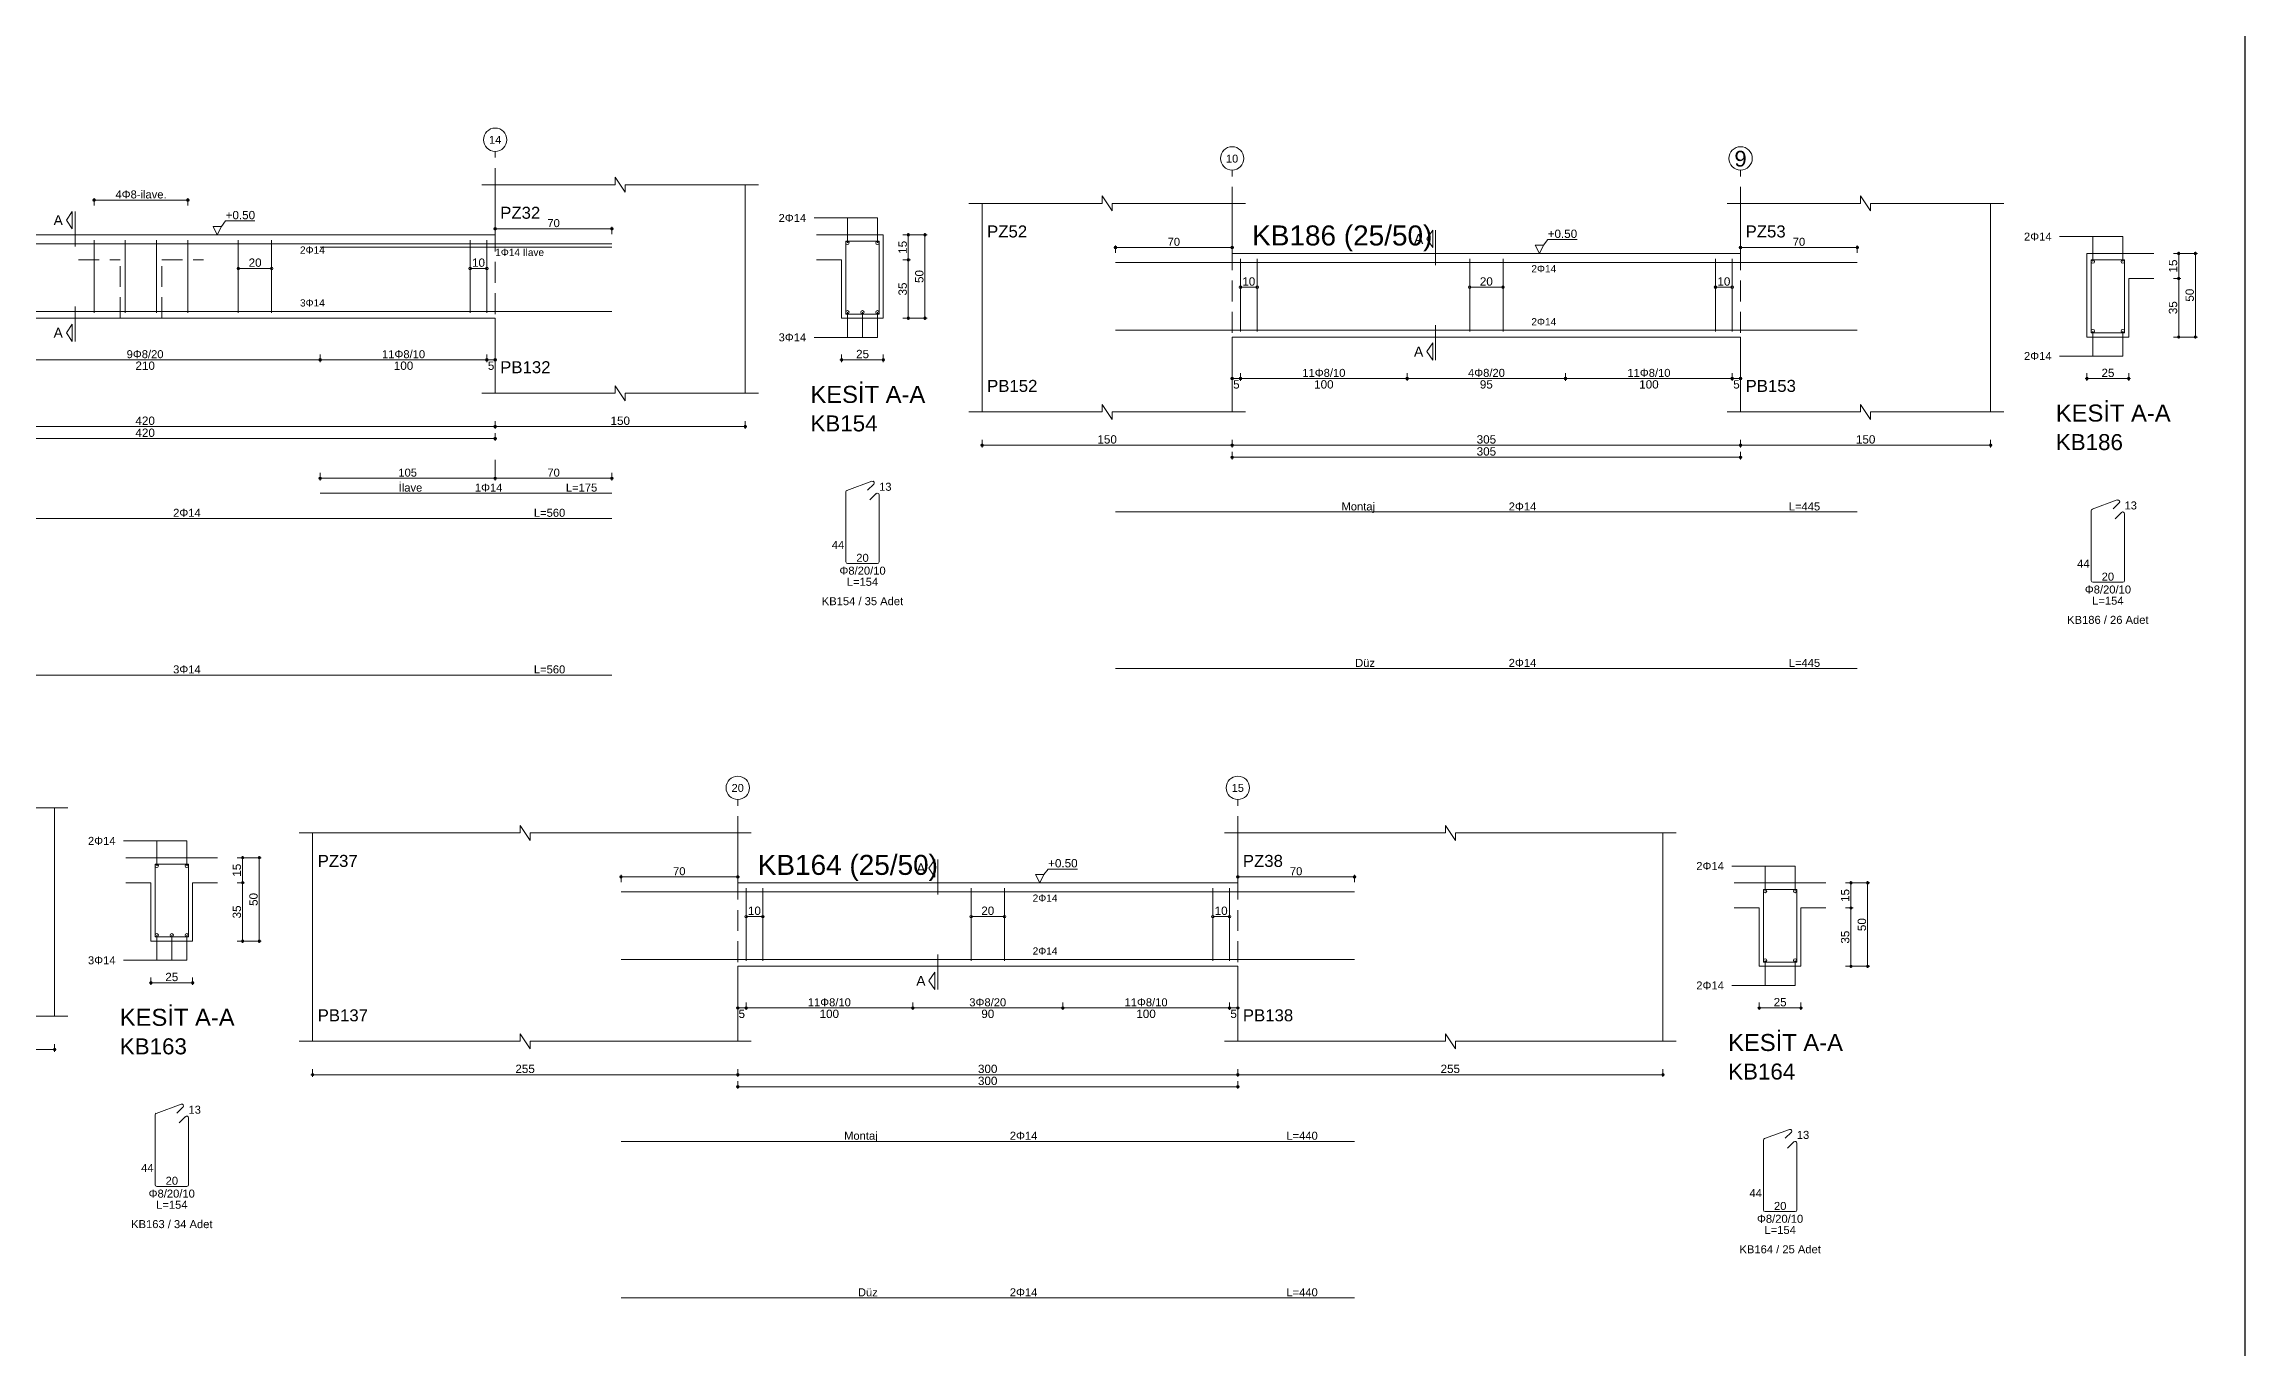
# Model space of a CAD drawing. Header units: millimetres. Extents: x 23801 to 80069, y 9628 to 14137.
# Drawn here: x 29354 to 31334, y 11733 to 12906 of the extents above; entities that cross this region are included whole.
import ezdxf

# ---------------------------------------------------------------- set-up
doc = ezdxf.new("R2010")
doc.units = ezdxf.units.MM
for name, pattern in [('DASHDOT2', [12.7, 6.35, -3.175, 0, -3.175]), ('DASHED4', [18.75, 12.5, -6.25]), ('HIDDEN2', [18.75, 12.5, -6.25])]:
    doc.linetypes.add(name, pattern=pattern)
doc.layers.add('aks', color=251, linetype='DASHDOT2', lineweight=35)
for name, color, linetype in [('Donatı Topl. Uzun. Yazısı', 7, 'Continuous'), ('Donatı Uz. Yazısı', 7, 'Continuous'), ('Donatı Yazısı', 7, 'Continuous'), ('Donatı Çizgisi', 7, 'Continuous'), ('Kiriş', 7, 'Continuous'), ('Standart', 7, 'Continuous'), ('Ölçülendirme', 7, 'Continuous')]:
    doc.layers.add(name, color=color, linetype=linetype)
doc.styles.add('arial_1_18', font='arial.ttf', dxfattribs={"height": 0.2})

# ---------------------------------------------------------------- blocks, each defined once
blk = doc.blocks.new('IDE143Entity7360')
at = {"layer": 'aks', "color": 30, "linetype": 'DASHED4', "lineweight": 5}
for points in [[(12488.3, 2016.8), (12488.3, 2151.8)], [(12908.3, 2016.8), (12908.3, 2151.8)], [(12488.3, 1955.8), (12488.3, 1966.8)], [(12908.3, 1955.8), (12908.3, 1966.8)]]:
    blk.add_lwpolyline(points, dxfattribs=at)
at = {"layer": 'aks', "color": 1, "linetype": 'Continuous', "lineweight": 5}
for centre in [(12488.3, 2158.8), (12908.3, 2158.8)]:
    blk.add_circle(centre, 7, dxfattribs=at)
at = {"layer": 'Donatı Çizgisi', "color": 5, "linetype": 'Continuous', "lineweight": 5}
for points in [[(12418.3, 2096.4), (12978.3, 2096.4)], [(12418.3, 2094.4), (12593.3, 2094.4)], [(12493.3, 2055), (12493.3, 2098.6)], [(12503.3, 2055), (12503.3, 2098.6)], [(12667.7, 2055), (12667.7, 2098.6)], [(12686.4, 2055), (12686.4, 2098.6)], [(12705.2, 2055), (12705.2, 2098.6)], [(12723.9, 2055), (12723.9, 2098.6)], [(12754.2, 2055), (12754.2, 2098.6)], [(12774.2, 2055), (12774.2, 2098.6)], [(12803.3, 2094.4), (12978.3, 2094.4)], [(12893.3, 2055), (12893.3, 2098.6)], [(12903.3, 2055), (12903.3, 2098.6)], [(13118.6, 2054.3), (13118.6, 2097.9)], [(13118.6, 2097.9), (13138.6, 2097.9)], [(13138.6, 2054.3), (13138.6, 2097.9)], [(12418.3, 2055.8), (12978.3, 2055.8)], [(13118.6, 2054.3), (13138.6, 2054.3)], [(12418.3, 1946.8), (12593.3, 1946.8)], [(12803.3, 1946.8), (12978.3, 1946.8)], [(13118.6, 1905.7), (13118.6, 1947.6)], [(13119.3, 1948.5), (13134.3, 1954)], [(13131.7, 1948.7), (13135.4, 1952.3)], [(13133.1, 1942.8), (13136.9, 1946.6)], [(13138.6, 1905.7), (13138.6, 1945.8)], [(12418.3, 1931.7), (12978.3, 1931.7)], [(13119.7, 1904.7), (13137.6, 1904.7)], [(12418.3, 1837.8), (12978.3, 1837.8)]]:
    blk.add_lwpolyline(points, dxfattribs=at)
for centre in [(13119.6, 2096.9), (13137.6, 2096.9), (13119.6, 2055.3), (13128.6, 2055.3), (13137.6, 2055.3)]:
    blk.add_circle(centre, 1, dxfattribs=at)
for centre, start, end in [((13134.7, 1953), 315, 110), ((13119.7, 1947.6), 110, 180), ((13137.6, 1945.8), 0, 135), ((13119.7, 1905.7), 180, 270), ((13137.6, 1905.7), 270, 0)]:
    blk.add_arc(centre, 1.02, start, end, dxfattribs=at)
at = {"layer": 'Kiriş', "color": 1, "linetype": 'Continuous', "lineweight": 5}
for points in [[(12330.3, 2131.8), (12410.3, 2131.8)], [(12338.3, 2006.8), (12338.3, 2131.8)], [(12410.3, 2131.8), (12410.3, 2136.3)], [(12416.3, 2127.3), (12410.3, 2136.3)], [(12416.3, 2127.3), (12416.3, 2131.8)], [(12416.3, 2131.8), (12496.3, 2131.8)], [(12488.3, 2101.8), (12488.3, 2131.8)], [(12900.3, 2131.8), (12980.3, 2131.8)], [(12908.3, 2101.8), (12908.3, 2131.8)], [(12980.3, 2131.8), (12980.3, 2136.3)], [(12986.3, 2127.3), (12980.3, 2136.3)], [(12986.3, 2131.8), (13066.3, 2131.8)], [(12986.3, 2127.3), (12986.3, 2131.8)], [(13058.3, 2006.8), (13058.3, 2131.8)], [(12488.3, 2101.8), (12908.3, 2101.8)], [(13101.1, 2101.8), (13141.1, 2101.8)], [(13141.1, 2051.8), (13141.1, 2101.8)], [(13101.1, 2086.8), (13116.1, 2086.8)], [(13116.1, 2051.8), (13116.1, 2086.8)], [(12488.3, 2051.8), (12908.3, 2051.8)], [(12488.3, 2006.8), (12488.3, 2051.8)], [(12908.3, 2006.8), (12908.3, 2051.8)], [(13116.1, 2051.8), (13141.1, 2051.8)], [(12416.3, 2002.3), (12410.3, 2011.3)], [(12410.3, 2006.8), (12410.3, 2011.3)], [(12986.3, 2002.3), (12980.3, 2011.3)], [(12980.3, 2006.8), (12980.3, 2011.3)], [(12330.3, 2006.8), (12410.3, 2006.8)], [(12416.3, 2006.8), (12496.3, 2006.8)], [(12416.3, 2002.3), (12416.3, 2006.8)], [(12900.3, 2006.8), (12980.3, 2006.8)], [(12986.3, 2006.8), (13066.3, 2006.8)], [(12986.3, 2002.3), (12986.3, 2006.8)]]:
    blk.add_lwpolyline(points, dxfattribs=at)
at = {"layer": 'Ölçülendirme', "color": 1, "linetype": 'Continuous', "lineweight": 5}
for points in [[(12651.1, 2110.5), (12654.6, 2115.8)], [(12654.6, 2105.3), (12654.6, 2115.8)], [(12656.3, 2094.8), (12656.3, 2115.8)], [(12666.7, 2122.6), (12724.9, 2122.6)], [(12667.7, 2119.3), (12667.7, 2123.8)], [(12723.9, 2119.3), (12723.9, 2123.8)], [(12417.3, 2105.4), (12489.3, 2105.4)], [(12418.3, 2102.1), (12418.3, 2106.6)], [(12488.3, 2102.1), (12488.3, 2106.6)], [(12654.6, 2105.3), (12651.1, 2110.5)], [(12741.6, 2101.8), (12739.1, 2106.8)], [(12739.1, 2106.8), (12744.1, 2106.8)], [(12744.1, 2106.8), (12741.6, 2101.8)], [(12741.6, 2101.8), (12741.6, 2101.8)], [(12744.1, 2106.8), (12746.6, 2110.1)], [(12746.6, 2110.1), (12764.2, 2110.1)], [(12907.3, 2105.4), (12979.3, 2105.4)], [(12908.3, 2102.1), (12908.3, 2106.6)], [(12978.3, 2102.1), (12978.3, 2106.6)], [(13099.6, 2111.9), (13137.6, 2111.9)], [(13119.6, 2096.9), (13119.6, 2111.9)], [(13137.6, 2096.9), (13137.6, 2111.9)], [(13152.9, 2101.8), (13167.4, 2101.8)], [(13156.1, 2050.8), (13156.1, 2102.8)], [(13166.1, 2050.8), (13166.1, 2102.8)], [(13152.9, 2086.8), (13157.4, 2086.8)], [(12493.3, 2081.6), (12503.3, 2081.6)], [(12754.2, 2081.6), (12774.2, 2081.6)], [(12893.3, 2081.6), (12903.3, 2081.6)], [(12651.1, 2043), (12654.6, 2048.3)], [(12654.6, 2037.8), (12654.6, 2048.3)], [(12656.3, 2037.8), (12656.3, 2058.8)], [(13119.6, 2040.3), (13119.6, 2055.3)], [(13128.6, 2040.3), (13128.6, 2055.3)], [(13137.6, 2040.3), (13137.6, 2055.3)], [(13152.9, 2051.8), (13167.4, 2051.8)], [(12654.6, 2037.8), (12651.1, 2043)], [(13099.6, 2040.3), (13137.6, 2040.3)], [(12487.3, 2026.8), (12909.3, 2026.8)], [(12488.3, 2025.5), (12488.3, 2030)], [(12493.3, 2025.5), (12493.3, 2030)], [(12593.3, 2025.5), (12593.3, 2030)], [(12803.3, 2025.5), (12803.3, 2030)], [(12903.3, 2025.5), (12903.3, 2030)], [(12908.3, 2025.5), (12908.3, 2030)], [(13115.1, 2026.8), (13142.1, 2026.8)], [(13116.1, 2025.5), (13116.1, 2030)], [(13141.1, 2025.5), (13141.1, 2030)], [(12337.3, 1986.8), (13059.3, 1986.8)], [(12338.3, 1985.5), (12338.3, 1990)], [(12488.3, 1985.5), (12488.3, 1990)], [(12488.3, 1978.3), (12488.3, 1982.8)], [(12908.3, 1985.5), (12908.3, 1990)], [(12908.3, 1978.3), (12908.3, 1982.8)], [(13058.3, 1985.5), (13058.3, 1990)], [(12487.3, 1979.6), (12909.3, 1979.6)], [(12417.3, 1955.8), (12489.3, 1955.8)], [(12418.3, 1954.5), (12418.3, 1959)], [(12487.3, 1955.8), (12594.3, 1955.8)], [(12488.3, 1954.5), (12488.3, 1959)], [(12488.3, 1954.5), (12488.3, 1959)], [(12593.3, 1954.5), (12593.3, 1959)], [(12802.3, 1955.8), (12909.3, 1955.8)], [(12803.3, 1954.5), (12803.3, 1959)], [(12907.3, 1955.8), (12979.3, 1955.8)], [(12908.3, 1954.5), (12908.3, 1959)], [(12908.3, 1954.5), (12908.3, 1959)], [(12978.3, 1954.5), (12978.3, 1959)]]:
    blk.add_lwpolyline(points, dxfattribs=at)
at = {"layer": 'Ölçülendirme', "color": 1, "linetype": 'HIDDEN2', "lineweight": 5}
for points in [[(12658.3, 2101.8), (12733.3, 2101.8)], [(12658.3, 2086.8), (12683.3, 2086.8)], [(12683.3, 2051.8), (12683.3, 2086.8)], [(12708.3, 2051.8), (12708.3, 2086.8)], [(12708.3, 2086.8), (12733.3, 2086.8)], [(12683.3, 2051.8), (12708.3, 2051.8)]]:
    blk.add_lwpolyline(points, dxfattribs=at)
at = {"layer": 'Ölçülendirme', "color": 1, "linetype": 'Continuous', "lineweight": 5}
for centre in [(12667.7, 2122.6), (12723.9, 2122.6), (12418.3, 2105.4), (12488.3, 2105.4), (12908.3, 2105.4), (12978.3, 2105.4), (13156.1, 2101.8), (13166.1, 2101.8), (13156.1, 2086.8), (12493.3, 2081.6), (12503.3, 2081.6), (12754.2, 2081.6), (12774.2, 2081.6), (12893.3, 2081.6), (12903.3, 2081.6), (13156.1, 2051.8), (13166.1, 2051.8), (12488.3, 2026.8), (12493.3, 2026.8), (12493.3, 2026.8), (12593.3, 2026.8), (12593.3, 2026.8), (12803.3, 2026.8), (12803.3, 2026.8), (12903.3, 2026.8), (12903.3, 2026.8), (12908.3, 2026.8), (13116.1, 2026.8), (13141.1, 2026.8), (12338.3, 1986.8), (12488.3, 1986.8), (12488.3, 1986.8), (12908.3, 1986.8), (12908.3, 1986.8), (13058.3, 1986.8), (12488.3, 1979.6), (12908.3, 1979.6), (12418.3, 1955.8), (12488.3, 1955.8), (12488.3, 1955.8), (12593.3, 1955.8), (12803.3, 1955.8), (12908.3, 1955.8), (12908.3, 1955.8), (12978.3, 1955.8)]:
    blk.add_circle(centre, 0.75, dxfattribs=at)
at = {"layer": 'aks', "color": 1, "linetype": 'Continuous', "lineweight": 5, "style": 'arial_1_18'}
for s, p in [('22', (12484.6, 2156.4)), ('14', (12904.6, 2156.4))]:
    blk.add_text(s, height=4.73, dxfattribs=at).set_placement(p)
at = {"layer": 'Donatı Topl. Uzun. Yazısı', "color": 1, "linetype": 'Continuous', "lineweight": 5, "style": 'arial_1_18'}
for s, p in [('L=175', (12565.7, 1947.8)), ('L=175', (12950.7, 1947.8)), ('L=560', (12931.5, 1932.7)), ('L=154', (13119.2, 1891.3)), ('L=560', (12931.5, 1838.8))]:
    blk.add_text(s, height=4.8, dxfattribs=at).set_placement(p)
at = {"layer": 'Donatı Uz. Yazısı', "color": 1, "linetype": 'Continuous', "lineweight": 5, "style": 'arial_1_18'}
for s, p in [('13', (13138.6, 1948.3)), ('44', (13110.2, 1913.4)), ('20', (13124.9, 1905.7))]:
    blk.add_text(s, height=4.8, dxfattribs=at).set_placement(p)
at = {"layer": 'Donatı Yazısı', "color": 5, "linetype": 'Continuous', "lineweight": 5, "style": 'arial_1_18'}
for s, height, p in [('2Φ14', 4.8, (13078.3, 2109.5)), ('1Φ14 İlave', 4.32, (12459, 2089.1)), ('1Φ14 İlave', 4.32, (12908.3, 2089.1)), ('3Φ14', 4.8, (13078.3, 2037.9)), ('1Φ14', 4.8, (12511.1, 1947.8)), ('1Φ14', 4.8, (12896.1, 1947.8)), ('2Φ14', 4.8, (12715.1, 1932.7)), ('Φ8/20/10', 4.8, (13114.8, 1898)), ('KB154 / 35 Adet', 4.8, (13104.2, 1879.7)), ('3Φ14', 4.8, (12715.1, 1838.8))]:
    blk.add_text(s, height=height, dxfattribs=at).set_placement(p)
for s, p in [('2Φ14', (12791.2, 2090.5)), ('3Φ14', (12791.2, 2058.8))]:
    blk.add_text(s, height=4.32, rotation=360, dxfattribs=at).set_placement(p)
at = {"layer": 'Donatı Yazısı', "color": 1, "linetype": 'Continuous', "lineweight": 5, "style": 'arial_1_18'}
for s, p in [('İlave', (12465.4, 1947.8)), ('İlave', (12850.4, 1947.8)), ('Montaj', (12594.2, 1932.7)), ('Düz', (12602.4, 1838.8))]:
    blk.add_text(s, height=4.8, dxfattribs=at).set_placement(p)
at = {"layer": 'Kiriş', "color": 1, "linetype": 'Continuous', "lineweight": 5, "style": 'arial_1_18'}
for s, height, p in [('PZ31', 7.2, (12341.3, 2111.4)), ('KB154 (25/50)', 12, (12500.3, 2106.6)), ('PZ32', 7.2, (12911.3, 2111.4)), ('PB131', 7.2, (12341.3, 2018.8)), ('PB132', 7.2, (12911.3, 2018.8)), ('KESİT A-A', 10.2, (13097.4, 2001)), ('KB154', 9.6, (13097.4, 1983.9))]:
    blk.add_text(s, height=height, dxfattribs=at).set_placement(p)
at = {"layer": 'Ölçülendirme', "color": 5, "linetype": 'Continuous', "lineweight": 5, "style": 'arial_1_18'}
for s, p in [('4Φ8-ilave.', (12680.5, 2123.6)), ('11Φ8/10', (12530.4, 2027.8)), ('9Φ8/20', (12687.2, 2027.8)), ('11Φ8/10', (12840.4, 2027.8)), ('70', (12449.6, 1956.8)), ('105', (12535.2, 1956.8)), ('105', (12850.2, 1956.8)), ('70', (12939.6, 1956.8))]:
    blk.add_text(s, height=4.8, dxfattribs=at).set_placement(p)
at = {"layer": 'Ölçülendirme', "color": 1, "linetype": 'Continuous', "lineweight": 5, "style": 'arial_1_18'}
for s, height, p in [('A', 5.95, (12643.4, 2107.6)), ('+0.50', 5, (12746.6, 2111.1)), ('70', 4.8, (12449.6, 2106.4)), ('70', 4.8, (12939.6, 2106.4)), ('A', 5.95, (12643.4, 2040.1)), ('5', 5, (12488.9, 2020.8)), ('100', 5, (12537.5, 2020.8)), ('210', 5, (12692.5, 2020.8)), ('100', 5, (12847.5, 2020.8)), ('5', 5, (12903.9, 2020.8)), ('25', 5, (13124.8, 2027.8)), ('150', 5, (12407.5, 1987.8)), ('420', 5, (12692.5, 1987.8)), ('420', 5, (12692.5, 1980.6)), ('150', 5, (12977.5, 1987.8))]:
    blk.add_text(s, height=height, dxfattribs=at).set_placement(p)
for s, rotation, p in [('10', 360, (12494.4, 2082.6)), ('20', 360, (12760.4, 2082.6)), ('10', 360, (12894.4, 2082.6)), ('15', 90, (13155.2, 2090.4)), ('35', 90, (13155.2, 2065.4)), ('50', 90, (13165.2, 2072.9))]:
    blk.add_text(s, height=5, rotation=rotation, dxfattribs=at).set_placement(p)
blk = doc.blocks.new('IDE143Entity7365')
at = {"layer": 'aks', "color": 30, "linetype": 'DASHED4', "lineweight": 5}
for points in [[(17398.4, 2016.8), (17398.4, 2151.8)], [(17398.4, 1955.8), (17398.4, 1966.8)]]:
    blk.add_lwpolyline(points, dxfattribs=at)
at = {"layer": 'aks', "color": 1, "linetype": 'Continuous', "lineweight": 5}
blk.add_circle((17398.4, 2158.8), 7, dxfattribs=at)
at = {"layer": 'Donatı Çizgisi', "color": 5, "linetype": 'Continuous', "lineweight": 5}
for points in [[(16852.9, 2094.4), (17042.6, 2094.4)], [(16853.4, 2096.4), (17468.4, 2096.4)], [(16928.4, 2055), (16928.4, 2098.6)], [(16938.4, 2055), (16938.4, 2098.6)], [(17150.9, 2055), (17150.9, 2098.6)], [(17170.9, 2055), (17170.9, 2098.6)], [(17279.1, 2094.4), (17468.9, 2094.4)], [(17383.4, 2055), (17383.4, 2098.6)], [(17393.4, 2055), (17393.4, 2098.6)], [(17713.7, 2054.3), (17713.7, 2097.9)], [(17713.7, 2097.9), (17733.7, 2097.9)], [(17733.7, 2054.3), (17733.7, 2097.9)], [(16853.4, 2055.8), (17468.4, 2055.8)], [(17713.7, 2054.3), (17733.7, 2054.3)], [(16852.9, 1946.8), (17042.6, 1946.8)], [(17279.1, 1946.8), (17468.9, 1946.8)], [(17713.7, 1905.7), (17713.7, 1947.6)], [(17714.4, 1948.5), (17729.4, 1954)], [(17726.8, 1948.7), (17730.4, 1952.3)], [(17728.2, 1942.8), (17732, 1946.6)], [(17733.7, 1905.7), (17733.7, 1945.8)], [(16853.4, 1931.7), (17468.4, 1931.7)], [(17714.7, 1904.7), (17732.7, 1904.7)], [(16853.4, 1837.8), (17468.4, 1837.8)]]:
    blk.add_lwpolyline(points, dxfattribs=at)
for centre in [(17714.7, 2096.9), (17732.7, 2096.9), (17714.7, 2055.3), (17723.7, 2055.3), (17732.7, 2055.3)]:
    blk.add_circle(centre, 1, dxfattribs=at)
for centre, start, end in [((17729.7, 1953), 315, 110), ((17714.7, 1947.6), 110, 180), ((17732.7, 1945.8), 0, 135), ((17714.7, 1905.7), 180, 270), ((17732.7, 1905.7), 270, 0)]:
    blk.add_arc(centre, 1.02, start, end, dxfattribs=at)
at = {"layer": 'Kiriş', "color": 1, "linetype": 'Continuous', "lineweight": 5}
for points in [[(16760.4, 2131.8), (16842.9, 2131.8)], [(16768.4, 2006.8), (16768.4, 2131.8)], [(16842.9, 2131.8), (16842.9, 2136.3)], [(16848.9, 2127.3), (16842.9, 2136.3)], [(16848.9, 2127.3), (16848.9, 2131.8)], [(16848.9, 2131.8), (16931.4, 2131.8)], [(16923.4, 2101.8), (16923.4, 2131.8)], [(17390.4, 2131.8), (17522.9, 2131.8)], [(17398.4, 2101.8), (17398.4, 2131.8)], [(17522.9, 2131.8), (17522.9, 2136.3)], [(17528.9, 2127.3), (17522.9, 2136.3)], [(17528.9, 2131.8), (17661.4, 2131.8)], [(17528.9, 2127.3), (17528.9, 2131.8)], [(17653.4, 2006.8), (17653.4, 2131.8)], [(16923.4, 2101.8), (17398.4, 2101.8)], [(17696.2, 2101.8), (17751.2, 2101.8)], [(17696.2, 2086.8), (17711.2, 2086.8)], [(17711.2, 2051.8), (17711.2, 2086.8)], [(17736.2, 2086.8), (17751.2, 2086.8)], [(17736.2, 2051.8), (17736.2, 2086.8)], [(16923.4, 2051.8), (17398.4, 2051.8)], [(16923.4, 2006.8), (16923.4, 2051.8)], [(17398.4, 2006.8), (17398.4, 2051.8)], [(17711.2, 2051.8), (17736.2, 2051.8)], [(16848.9, 2002.3), (16842.9, 2011.3)], [(16842.9, 2006.8), (16842.9, 2011.3)], [(17528.9, 2002.3), (17522.9, 2011.3)], [(17522.9, 2006.8), (17522.9, 2011.3)], [(16760.4, 2006.8), (16842.9, 2006.8)], [(16848.9, 2006.8), (16931.4, 2006.8)], [(16848.9, 2002.3), (16848.9, 2006.8)], [(17390.4, 2006.8), (17522.9, 2006.8)], [(17528.9, 2006.8), (17661.4, 2006.8)], [(17528.9, 2002.3), (17528.9, 2006.8)]]:
    blk.add_lwpolyline(points, dxfattribs=at)
at = {"layer": 'Ölçülendirme', "color": 1, "linetype": 'Continuous', "lineweight": 5}
for points in [[(17108.1, 2110.5), (17111.6, 2115.8)], [(17111.6, 2105.3), (17111.6, 2115.8)], [(17113.4, 2094.8), (17113.4, 2115.8)], [(16852.4, 2105.4), (16924.4, 2105.4)], [(16853.4, 2102.1), (16853.4, 2106.6)], [(16923.4, 2102.1), (16923.4, 2106.6)], [(17111.6, 2105.3), (17108.1, 2110.5)], [(17209.6, 2101.8), (17207.1, 2106.8)], [(17207.1, 2106.8), (17212.1, 2106.8)], [(17212.1, 2106.8), (17209.6, 2101.8)], [(17209.6, 2101.8), (17209.6, 2101.8)], [(17212.1, 2106.8), (17214.6, 2110.1)], [(17214.6, 2110.1), (17232.3, 2110.1)], [(17397.4, 2105.4), (17469.4, 2105.4)], [(17398.4, 2102.1), (17398.4, 2106.6)], [(17468.4, 2102.1), (17468.4, 2106.6)], [(17694.7, 2111.9), (17732.7, 2111.9)], [(17714.7, 2096.9), (17714.7, 2111.9)], [(17732.7, 2096.9), (17732.7, 2111.9)], [(17762.9, 2101.8), (17777.4, 2101.8)], [(17766.2, 2050.8), (17766.2, 2102.8)], [(17776.2, 2050.8), (17776.2, 2102.8)], [(17762.9, 2086.8), (17767.4, 2086.8)], [(16928.4, 2081.6), (16938.4, 2081.6)], [(17150.9, 2081.6), (17170.9, 2081.6)], [(17383.4, 2081.6), (17393.4, 2081.6)], [(17108.1, 2043), (17111.6, 2048.3)], [(17111.6, 2037.8), (17111.6, 2048.3)], [(17113.4, 2037.8), (17113.4, 2058.8)], [(17714.7, 2040.3), (17714.7, 2055.3)], [(17723.7, 2040.3), (17723.7, 2055.3)], [(17732.7, 2040.3), (17732.7, 2055.3)], [(17762.9, 2051.8), (17777.4, 2051.8)], [(17111.6, 2037.8), (17108.1, 2043)], [(17694.7, 2040.3), (17732.7, 2040.3)], [(16922.4, 2026.8), (17399.4, 2026.8)], [(16923.4, 2025.5), (16923.4, 2030)], [(16928.4, 2025.5), (16928.4, 2030)], [(17028.4, 2025.5), (17028.4, 2030)], [(17293.4, 2025.5), (17293.4, 2030)], [(17393.4, 2025.5), (17393.4, 2030)], [(17398.4, 2025.5), (17398.4, 2030)], [(17710.2, 2026.8), (17737.2, 2026.8)], [(17711.2, 2025.5), (17711.2, 2030)], [(17736.2, 2025.5), (17736.2, 2030)], [(16767.4, 1986.8), (17654.4, 1986.8)], [(16768.4, 1985.5), (16768.4, 1990)], [(16923.4, 1985.5), (16923.4, 1990)], [(16923.4, 1978.3), (16923.4, 1982.8)], [(17398.4, 1985.5), (17398.4, 1990)], [(17398.4, 1978.3), (17398.4, 1982.8)], [(17653.4, 1985.5), (17653.4, 1990)], [(16922.4, 1979.6), (17399.4, 1979.6)], [(16851.9, 1955.8), (16924.4, 1955.8)], [(16852.9, 1954.5), (16852.9, 1959)], [(16922.4, 1955.8), (17043.6, 1955.8)], [(16923.4, 1954.5), (16923.4, 1959)], [(16923.4, 1954.5), (16923.4, 1959)], [(17042.6, 1954.5), (17042.6, 1959)], [(17278.1, 1955.8), (17399.4, 1955.8)], [(17279.1, 1954.5), (17279.1, 1959)], [(17397.4, 1955.8), (17469.9, 1955.8)], [(17398.4, 1954.5), (17398.4, 1959)], [(17398.4, 1954.5), (17398.4, 1959)], [(17468.9, 1954.5), (17468.9, 1959)]]:
    blk.add_lwpolyline(points, dxfattribs=at)
for centre in [(16853.4, 2105.4), (16923.4, 2105.4), (17398.4, 2105.4), (17468.4, 2105.4), (17766.2, 2101.8), (17776.2, 2101.8), (17766.2, 2086.8), (16928.4, 2081.6), (16938.4, 2081.6), (17150.9, 2081.6), (17170.9, 2081.6), (17383.4, 2081.6), (17393.4, 2081.6), (17766.2, 2051.8), (17776.2, 2051.8), (16923.4, 2026.8), (16928.4, 2026.8), (16928.4, 2026.8), (17028.4, 2026.8), (17028.4, 2026.8), (17293.4, 2026.8), (17293.4, 2026.8), (17393.4, 2026.8), (17393.4, 2026.8), (17398.4, 2026.8), (17711.2, 2026.8), (17736.2, 2026.8), (16768.4, 1986.8), (16923.4, 1986.8), (16923.4, 1986.8), (17398.4, 1986.8), (17398.4, 1986.8), (17653.4, 1986.8), (16923.4, 1979.6), (17398.4, 1979.6), (16852.9, 1955.8), (16923.4, 1955.8), (16923.4, 1955.8), (17042.6, 1955.8), (17279.1, 1955.8), (17398.4, 1955.8), (17398.4, 1955.8), (17468.9, 1955.8)]:
    blk.add_circle(centre, 0.75, dxfattribs=at)
at = {"layer": 'aks', "color": 1, "linetype": 'Continuous', "lineweight": 5, "style": 'arial_1_18'}
blk.add_text('25', height=4.73, dxfattribs=at).set_placement((17394.7, 2156.4))
at = {"layer": 'Donatı Topl. Uzun. Yazısı', "color": 1, "linetype": 'Continuous', "lineweight": 5, "style": 'arial_1_18'}
for s, p in [('L=190', (17014.3, 1947.8)), ('L=190', (17440.5, 1947.8)), ('L=615', (17418.8, 1932.7)), ('L=154', (17714.3, 1891.3)), ('L=615', (17418.8, 1838.8))]:
    blk.add_text(s, height=4.8, dxfattribs=at).set_placement(p)
at = {"layer": 'Donatı Uz. Yazısı', "color": 1, "linetype": 'Continuous', "lineweight": 5, "style": 'arial_1_18'}
for s, p in [('13', (17733.7, 1948.3)), ('44', (17705.3, 1913.4)), ('20', (17720, 1905.7))]:
    blk.add_text(s, height=4.8, dxfattribs=at).set_placement(p)
at = {"layer": 'Donatı Yazısı', "color": 5, "linetype": 'Continuous', "lineweight": 5, "style": 'arial_1_18'}
for s, height, p in [('2Φ14', 4.8, (17673.4, 2109.5)), ('3Φ14 İlave', 4.32, (16894.1, 2089.1)), ('2Φ14 İlave', 4.32, (17398.4, 2089.1)), ('3Φ14', 4.8, (17673.4, 2037.9)), ('3Φ14', 4.8, (16953.4, 1947.8)), ('2Φ14', 4.8, (17379.7, 1947.8)), ('2Φ14', 4.8, (17179.3, 1932.7)), ('Φ8/20/10', 4.8, (17709.8, 1898)), ('KB163 / 34 Adet', 4.8, (17699.3, 1879.7)), ('3Φ14', 4.8, (17179.3, 1838.8))]:
    blk.add_text(s, height=height, dxfattribs=at).set_placement(p)
for s, p in [('2Φ14', (17187.8, 2090.5)), ('3Φ14', (17187.8, 2058.8))]:
    blk.add_text(s, height=4.32, rotation=360, dxfattribs=at).set_placement(p)
at = {"layer": 'Donatı Yazısı', "color": 1, "linetype": 'Continuous', "lineweight": 5, "style": 'arial_1_18'}
for s, p in [('İlave', (16905.1, 1947.8)), ('İlave', (17331.4, 1947.8)), ('Montaj', (17048.5, 1932.7)), ('Düz', (17056.7, 1838.8))]:
    blk.add_text(s, height=4.8, dxfattribs=at).set_placement(p)
at = {"layer": 'Kiriş', "color": 1, "linetype": 'Continuous', "lineweight": 5, "style": 'arial_1_18'}
for s, height, p in [('PZ36', 7.2, (16771.4, 2111.4)), ('KB163 (25/50)', 12, (16935.4, 2106.6)), ('PZ37', 7.2, (17401.4, 2111.4)), ('PB136', 7.2, (16771.4, 2018.8)), ('PB137', 7.2, (17401.4, 2018.8)), ('KESİT A-A', 10.2, (17692.5, 2001)), ('KB163', 9.6, (17692.5, 1983.9))]:
    blk.add_text(s, height=height, dxfattribs=at).set_placement(p)
at = {"layer": 'Ölçülendirme', "color": 1, "linetype": 'Continuous', "lineweight": 5, "style": 'arial_1_18'}
for s, height, p in [('A', 5.95, (17100.5, 2107.6)), ('+0.50', 5, (17214.6, 2111.1)), ('70', 4.8, (16884.6, 2106.4)), ('70', 4.8, (17429.6, 2106.4)), ('A', 5.95, (17100.5, 2040.1)), ('5', 5, (16923.9, 2020.8)), ('100', 5, (16972.5, 2020.8)), ('265', 5, (17155, 2020.8)), ('100', 5, (17337.5, 2020.8)), ('5', 5, (17393.9, 2020.8)), ('25', 5, (17719.8, 2027.8)), ('155', 5, (16840, 1987.8)), ('475', 5, (17155, 1987.8)), ('475', 5, (17155, 1980.6)), ('255', 5, (17520, 1987.8))]:
    blk.add_text(s, height=height, dxfattribs=at).set_placement(p)
for s, rotation, p in [('10', 360, (16929.5, 2082.6)), ('20', 360, (17157, 2082.6)), ('10', 360, (17384.5, 2082.6)), ('15', 90, (17765.2, 2090.4)), ('35', 90, (17765.2, 2065.4)), ('50', 90, (17775.2, 2072.9))]:
    blk.add_text(s, height=5, rotation=rotation, dxfattribs=at).set_placement(p)
at = {"layer": 'Ölçülendirme', "color": 5, "linetype": 'Continuous', "lineweight": 5, "style": 'arial_1_18'}
for s, p in [('11Φ8/10', (16965.4, 2027.8)), ('12Φ8/20', (17147.9, 2027.8)), ('11Φ8/10', (17330.4, 2027.8)), ('70', (16884.4, 1956.8)), ('119', (16977.4, 1956.8)), ('119', (17333.1, 1956.8)), ('70', (17429.9, 1956.8))]:
    blk.add_text(s, height=4.8, dxfattribs=at).set_placement(p)
blk = doc.blocks.new('IDE143Entity7366')
at = {"layer": 'aks', "color": 30, "linetype": 'DASHED4', "lineweight": 5}
for points in [[(18063.2, 2001.7), (18063.2, 2136.7)], [(18363.2, 2001.7), (18363.2, 2136.7)]]:
    blk.add_lwpolyline(points, dxfattribs=at)
at = {"layer": 'aks', "color": 1, "linetype": 'Continuous', "lineweight": 5}
for centre in [(18063.2, 2143.7), (18363.2, 2143.7)]:
    blk.add_circle(centre, 7, dxfattribs=at)
at = {"layer": 'Donatı Çizgisi', "color": 5, "linetype": 'Continuous', "lineweight": 5}
for points in [[(17993.2, 2081.3), (18433.2, 2081.3)], [(18068.2, 2039.9), (18068.2, 2083.5)], [(18078.2, 2039.9), (18078.2, 2083.5)], [(18203.2, 2039.9), (18203.2, 2083.5)], [(18223.2, 2039.9), (18223.2, 2083.5)], [(18348.2, 2039.9), (18348.2, 2083.5)], [(18358.2, 2039.9), (18358.2, 2083.5)], [(18678.5, 2039.2), (18678.5, 2082.8)], [(18678.5, 2082.8), (18698.5, 2082.8)], [(18698.5, 2039.2), (18698.5, 2082.8)], [(17993.2, 2040.7), (18433.2, 2040.7)], [(18678.5, 2039.2), (18698.5, 2039.2)], [(17993.2, 1931.7), (18433.2, 1931.7)], [(18678.5, 1890.6), (18678.5, 1932.5)], [(18679.2, 1933.4), (18694.2, 1938.9)], [(18691.6, 1933.6), (18695.3, 1937.2)], [(18693, 1927.7), (18696.8, 1931.5)], [(18698.5, 1890.6), (18698.5, 1930.7)], [(18679.5, 1889.6), (18697.5, 1889.6)], [(17993.2, 1837.9), (18433.2, 1837.9)]]:
    blk.add_lwpolyline(points, dxfattribs=at)
for centre in [(18679.5, 2081.8), (18697.5, 2081.8), (18679.5, 2040.2), (18697.5, 2040.2)]:
    blk.add_circle(centre, 1, dxfattribs=at)
for centre, start, end in [((18679.5, 1932.5), 110, 180), ((18694.5, 1937.9), 315, 110), ((18697.5, 1930.7), 0, 135), ((18679.5, 1890.6), 180, 270), ((18697.5, 1890.6), 270, 0)]:
    blk.add_arc(centre, 1.02, start, end, dxfattribs=at)
at = {"layer": 'Kiriş', "color": 1, "linetype": 'Continuous', "lineweight": 5}
for points in [[(17800.2, 2116.7), (17932.7, 2116.7)], [(17808.2, 1991.7), (17808.2, 2116.7)], [(17932.7, 2116.7), (17932.7, 2121.2)], [(17938.7, 2112.2), (17932.7, 2121.2)], [(17938.7, 2112.2), (17938.7, 2116.7)], [(17938.7, 2116.7), (18071.2, 2116.7)], [(18063.2, 2086.7), (18063.2, 2116.7)], [(18355.2, 2116.7), (18487.7, 2116.7)], [(18363.2, 2086.7), (18363.2, 2116.7)], [(18487.7, 2116.7), (18487.7, 2121.2)], [(18493.7, 2112.2), (18487.7, 2121.2)], [(18493.7, 2116.7), (18626.2, 2116.7)], [(18493.7, 2112.2), (18493.7, 2116.7)], [(18618.2, 1991.7), (18618.2, 2116.7)], [(18063.2, 2086.7), (18363.2, 2086.7)], [(18661, 2086.7), (18716, 2086.7)], [(18661, 2071.7), (18676, 2071.7)], [(18676, 2036.7), (18676, 2071.7)], [(18701, 2071.7), (18716, 2071.7)], [(18701, 2036.7), (18701, 2071.7)], [(18063.2, 2036.7), (18363.2, 2036.7)], [(18063.2, 1991.7), (18063.2, 2036.7)], [(18363.2, 1991.7), (18363.2, 2036.7)], [(18676, 2036.7), (18701, 2036.7)], [(17938.7, 1987.2), (17932.7, 1996.2)], [(17932.7, 1991.7), (17932.7, 1996.2)], [(18493.7, 1987.2), (18487.7, 1996.2)], [(18487.7, 1991.7), (18487.7, 1996.2)], [(17800.2, 1991.7), (17932.7, 1991.7)], [(17938.7, 1991.7), (18071.2, 1991.7)], [(17938.7, 1987.2), (17938.7, 1991.7)], [(18355.2, 1991.7), (18487.7, 1991.7)], [(18493.7, 1991.7), (18626.2, 1991.7)], [(18493.7, 1987.2), (18493.7, 1991.7)]]:
    blk.add_lwpolyline(points, dxfattribs=at)
at = {"layer": 'Ölçülendirme', "color": 1, "linetype": 'Continuous', "lineweight": 5}
for points in [[(18177.9, 2095.5), (18181.4, 2100.7)], [(18181.4, 2090.2), (18181.4, 2100.7)], [(18183.2, 2079.7), (18183.2, 2100.7)], [(17992.2, 2090.3), (18064.2, 2090.3)], [(17993.2, 2087.1), (17993.2, 2091.6)], [(18063.2, 2087.1), (18063.2, 2091.6)], [(18181.4, 2090.2), (18177.9, 2095.5)], [(18244.4, 2086.7), (18241.9, 2091.7)], [(18241.9, 2091.7), (18246.9, 2091.7)], [(18246.9, 2091.7), (18244.4, 2086.7)], [(18244.4, 2086.7), (18244.4, 2086.7)], [(18246.9, 2091.7), (18249.4, 2095)], [(18249.4, 2095), (18267.1, 2095)], [(18362.2, 2090.3), (18434.2, 2090.3)], [(18363.2, 2087.1), (18363.2, 2091.6)], [(18433.2, 2087.1), (18433.2, 2091.6)], [(18659.5, 2096.8), (18697.5, 2096.8)], [(18679.5, 2081.8), (18679.5, 2096.8)], [(18697.5, 2081.8), (18697.5, 2096.8)], [(18727.8, 2086.7), (18742.3, 2086.7)], [(18731, 2035.7), (18731, 2087.7)], [(18741, 2035.7), (18741, 2087.7)], [(18068.2, 2066.5), (18078.2, 2066.5)], [(18203.2, 2066.5), (18223.2, 2066.5)], [(18348.2, 2066.5), (18358.2, 2066.5)], [(18727.8, 2071.7), (18732.3, 2071.7)], [(18183.2, 2022.7), (18183.2, 2043.7)], [(18679.5, 2025.2), (18679.5, 2040.2)], [(18697.5, 2025.2), (18697.5, 2040.2)], [(18727.8, 2036.7), (18742.3, 2036.7)], [(18177.9, 2028), (18181.4, 2033.2)], [(18181.4, 2022.7), (18177.9, 2028)], [(18181.4, 2022.7), (18181.4, 2033.2)], [(18659.5, 2025.2), (18697.5, 2025.2)], [(18062.2, 2011.7), (18364.2, 2011.7)], [(18063.2, 2010.5), (18063.2, 2015)], [(18068.2, 2010.5), (18068.2, 2015)], [(18168.2, 2010.5), (18168.2, 2015)], [(18258.2, 2010.5), (18258.2, 2015)], [(18358.2, 2010.5), (18358.2, 2015)], [(18363.2, 2010.5), (18363.2, 2015)], [(18675, 2011.7), (18702, 2011.7)], [(18676, 2010.5), (18676, 2015)], [(18701, 2010.5), (18701, 2015)], [(17807.2, 1971.7), (18619.2, 1971.7)], [(17808.2, 1970.5), (17808.2, 1975)], [(18063.2, 1970.5), (18063.2, 1975)], [(18063.2, 1963.3), (18063.2, 1967.8)], [(18363.2, 1970.5), (18363.2, 1975)], [(18363.2, 1963.3), (18363.2, 1967.8)], [(18618.2, 1970.5), (18618.2, 1975)], [(18062.2, 1964.5), (18364.2, 1964.5)]]:
    blk.add_lwpolyline(points, dxfattribs=at)
for centre in [(17993.2, 2090.3), (18063.2, 2090.3), (18363.2, 2090.3), (18433.2, 2090.3), (18731, 2086.7), (18741, 2086.7), (18068.2, 2066.5), (18078.2, 2066.5), (18203.2, 2066.5), (18223.2, 2066.5), (18348.2, 2066.5), (18358.2, 2066.5), (18731, 2071.7), (18731, 2036.7), (18741, 2036.7), (18063.2, 2011.7), (18068.2, 2011.7), (18068.2, 2011.7), (18168.2, 2011.7), (18168.2, 2011.7), (18258.2, 2011.7), (18258.2, 2011.7), (18358.2, 2011.7), (18358.2, 2011.7), (18363.2, 2011.7), (18676, 2011.7), (18701, 2011.7), (17808.2, 1971.7), (18063.2, 1971.7), (18063.2, 1971.7), (18363.2, 1971.7), (18363.2, 1971.7), (18618.2, 1971.7), (18063.2, 1964.5), (18363.2, 1964.5)]:
    blk.add_circle(centre, 0.75, dxfattribs=at)
at = {"layer": 'aks', "color": 1, "linetype": 'Continuous', "lineweight": 5, "style": 'arial_1_18'}
for s, p in [('20', (18059.5, 2141.3)), ('15', (18359.5, 2141.3))]:
    blk.add_text(s, height=4.73, dxfattribs=at).set_placement(p)
at = {"layer": 'Donatı Topl. Uzun. Yazısı', "color": 1, "linetype": 'Continuous', "lineweight": 5, "style": 'arial_1_18'}
for s, p in [('L=440', (18392.3, 1932.7)), ('L=154', (18679.1, 1876.2)), ('L=440', (18392.3, 1838.8))]:
    blk.add_text(s, height=4.8, dxfattribs=at).set_placement(p)
at = {"layer": 'Donatı Uz. Yazısı', "color": 1, "linetype": 'Continuous', "lineweight": 5, "style": 'arial_1_18'}
for s, p in [('13', (18698.5, 1933.2)), ('44', (18670.1, 1898.3)), ('20', (18684.8, 1890.6))]:
    blk.add_text(s, height=4.8, dxfattribs=at).set_placement(p)
at = {"layer": 'Donatı Yazısı', "color": 5, "linetype": 'Continuous', "lineweight": 5, "style": 'arial_1_18'}
for s, p in [('2Φ14', (18638.2, 2094.4)), ('2Φ14', (18638.2, 2022.8)), ('2Φ14', (18226.4, 1932.7)), ('Φ8/20/10', (18674.6, 1882.9)), ('KB164 / 25 Adet', (18664.1, 1864.6)), ('2Φ14', (18226.4, 1838.8))]:
    blk.add_text(s, height=4.8, dxfattribs=at).set_placement(p)
for p in [(18240.1, 2075.4), (18240.1, 2043.7)]:
    blk.add_text('2Φ14', height=4.32, rotation=360, dxfattribs=at).set_placement(p)
at = {"layer": 'Donatı Yazısı', "color": 1, "linetype": 'Continuous', "lineweight": 5, "style": 'arial_1_18'}
for s, p in [('Montaj', (18127, 1932.7)), ('Düz', (18135.3, 1838.8))]:
    blk.add_text(s, height=4.8, dxfattribs=at).set_placement(p)
at = {"layer": 'Kiriş', "color": 1, "linetype": 'Continuous', "lineweight": 5, "style": 'arial_1_18'}
for s, height, p in [('PZ37', 7.2, (17811.2, 2096.3)), ('KB164 (25/50)', 12, (18075.2, 2091.5)), ('PZ38', 7.2, (18366.2, 2096.3)), ('PB137', 7.2, (17811.2, 2003.7)), ('PB138', 7.2, (18366.2, 2003.7)), ('KESİT A-A', 10.2, (18657.3, 1985.9)), ('KB164', 9.6, (18657.3, 1968.8))]:
    blk.add_text(s, height=height, dxfattribs=at).set_placement(p)
at = {"layer": 'Ölçülendirme', "color": 1, "linetype": 'Continuous', "lineweight": 5, "style": 'arial_1_18'}
for s, height, p in [('+0.50', 5, (18249.4, 2096)), ('70', 4.8, (18024.4, 2091.3)), ('A', 5.95, (18170.3, 2092.5)), ('70', 4.8, (18394.4, 2091.3)), ('A', 5.95, (18170.3, 2025)), ('5', 5, (18063.7, 2005.7)), ('100', 5, (18112.3, 2005.7)), ('90', 5, (18209.3, 2005.7)), ('100', 5, (18302.3, 2005.7)), ('5', 5, (18358.7, 2005.7)), ('25', 5, (18684.6, 2012.7)), ('255', 5, (17929.8, 1972.7)), ('300', 5, (18207.3, 1972.7)), ('300', 5, (18207.3, 1965.5)), ('255', 5, (18484.8, 1972.7))]:
    blk.add_text(s, height=height, dxfattribs=at).set_placement(p)
for s, rotation, p in [('15', 90, (18730, 2075.3)), ('10', 360, (18069.3, 2067.5)), ('20', 360, (18209.3, 2067.5)), ('10', 360, (18349.3, 2067.5)), ('50', 90, (18740, 2057.8)), ('35', 90, (18730, 2050.3))]:
    blk.add_text(s, height=5, rotation=rotation, dxfattribs=at).set_placement(p)
at = {"layer": 'Ölçülendirme', "color": 5, "linetype": 'Continuous', "lineweight": 5, "style": 'arial_1_18'}
for s, p in [('11Φ8/10', (18105.2, 2012.7)), ('3Φ8/20', (18202.1, 2012.7)), ('11Φ8/10', (18295.2, 2012.7))]:
    blk.add_text(s, height=4.8, dxfattribs=at).set_placement(p)
blk = doc.blocks.new('IDE143Entity7377')
at = {"layer": 'aks', "color": 30, "linetype": 'DASHED4', "lineweight": 5}
for points in [[(27426.9, 1663.8), (27426.9, 1798.8)], [(27731.9, 1663.8), (27731.9, 1798.8)]]:
    blk.add_lwpolyline(points, dxfattribs=at)
at = {"layer": 'aks', "color": 1, "linetype": 'Continuous', "lineweight": 5}
for centre in [(27426.9, 1805.8), (27731.9, 1805.8)]:
    blk.add_circle(centre, 7, dxfattribs=at)
at = {"layer": 'Donatı Çizgisi', "color": 5, "linetype": 'Continuous', "lineweight": 5}
for points in [[(27356.9, 1743.4), (27801.9, 1743.4)], [(27431.9, 1702), (27431.9, 1745.6)], [(27441.9, 1702), (27441.9, 1745.6)], [(27569.4, 1702), (27569.4, 1745.6)], [(27589.4, 1702), (27589.4, 1745.6)], [(27716.9, 1702), (27716.9, 1745.6)], [(27726.9, 1702), (27726.9, 1745.6)], [(27942.2, 1701.3), (27942.2, 1744.9)], [(27942.2, 1744.9), (27962.2, 1744.9)], [(27962.2, 1701.3), (27962.2, 1744.9)], [(27356.9, 1702.8), (27801.9, 1702.8)], [(27942.2, 1701.3), (27962.2, 1701.3)], [(27942.9, 1595.5), (27957.9, 1601)], [(27955.4, 1595.6), (27959, 1599.3)], [(27356.9, 1593.8), (27801.9, 1593.8)], [(27942.2, 1552.7), (27942.2, 1594.5)], [(27956.7, 1589.7), (27960.5, 1593.5)], [(27962.2, 1552.7), (27962.2, 1592.8)], [(27943.3, 1551.7), (27961.2, 1551.7)], [(27356.9, 1499.9), (27801.9, 1499.9)]]:
    blk.add_lwpolyline(points, dxfattribs=at)
for centre in [(27943.2, 1743.9), (27961.2, 1743.9), (27943.2, 1702.3), (27961.2, 1702.3)]:
    blk.add_circle(centre, 1, dxfattribs=at)
for centre, start, end in [((27958.3, 1600), 315, 110), ((27943.3, 1594.5), 110, 180), ((27961.2, 1592.8), 0, 135), ((27943.3, 1552.7), 180, 270), ((27961.2, 1552.7), 270, 0)]:
    blk.add_arc(centre, 1.02, start, end, dxfattribs=at)
at = {"layer": 'Kiriş', "color": 1, "linetype": 'Continuous', "lineweight": 5}
for points in [[(27348.9, 1778.8), (27348.9, 1783.3)], [(27354.9, 1774.3), (27348.9, 1783.3)], [(27803.9, 1778.8), (27803.9, 1783.3)], [(27809.9, 1774.3), (27803.9, 1783.3)], [(27268.9, 1778.8), (27348.9, 1778.8)], [(27276.9, 1653.8), (27276.9, 1778.8)], [(27354.9, 1774.3), (27354.9, 1778.8)], [(27354.9, 1778.8), (27434.9, 1778.8)], [(27426.9, 1748.8), (27426.9, 1778.8)], [(27723.9, 1778.8), (27803.9, 1778.8)], [(27731.9, 1748.8), (27731.9, 1778.8)], [(27809.9, 1778.8), (27889.9, 1778.8)], [(27809.9, 1774.3), (27809.9, 1778.8)], [(27881.9, 1653.8), (27881.9, 1778.8)], [(27426.9, 1748.8), (27731.9, 1748.8)], [(27939.7, 1698.7), (27939.7, 1748.8)], [(27939.7, 1748.8), (27979.7, 1748.8)], [(27964.7, 1733.8), (27979.7, 1733.8)], [(27964.7, 1698.7), (27964.7, 1733.8)], [(27426.9, 1698.7), (27731.9, 1698.7)], [(27426.9, 1653.8), (27426.9, 1698.7)], [(27731.9, 1653.8), (27731.9, 1698.7)], [(27939.7, 1698.7), (27964.7, 1698.7)], [(27268.9, 1653.8), (27348.9, 1653.8)], [(27354.9, 1649.3), (27348.9, 1658.3)], [(27348.9, 1653.8), (27348.9, 1658.3)], [(27354.9, 1653.8), (27434.9, 1653.8)], [(27354.9, 1649.3), (27354.9, 1653.8)], [(27723.9, 1653.8), (27803.9, 1653.8)], [(27809.9, 1649.3), (27803.9, 1658.3)], [(27803.9, 1653.8), (27803.9, 1658.3)], [(27809.9, 1653.8), (27889.9, 1653.8)], [(27809.9, 1649.3), (27809.9, 1653.8)]]:
    blk.add_lwpolyline(points, dxfattribs=at)
at = {"layer": 'Ölçülendirme', "color": 1, "linetype": 'Continuous', "lineweight": 5}
for points in [[(27543.7, 1757.5), (27547.2, 1762.8)], [(27547.2, 1752.3), (27543.7, 1757.5)], [(27547.2, 1752.3), (27547.2, 1762.8)], [(27548.9, 1741.8), (27548.9, 1762.8)], [(27613.7, 1753.8), (27616.2, 1757.1)], [(27616.2, 1757.1), (27633.8, 1757.1)], [(27923.2, 1758.9), (27961.2, 1758.9)], [(27943.2, 1743.9), (27943.2, 1758.9)], [(27961.2, 1743.9), (27961.2, 1758.9)], [(27355.9, 1752.4), (27427.9, 1752.4)], [(27356.9, 1749.1), (27356.9, 1753.6)], [(27426.9, 1749.1), (27426.9, 1753.6)], [(27611.2, 1748.8), (27608.7, 1753.8)], [(27608.7, 1753.8), (27613.7, 1753.8)], [(27613.7, 1753.8), (27611.2, 1748.8)], [(27611.2, 1748.8), (27611.2, 1748.8)], [(27730.9, 1752.4), (27802.9, 1752.4)], [(27731.9, 1749.1), (27731.9, 1753.6)], [(27801.9, 1749.1), (27801.9, 1753.6)], [(27991.5, 1748.8), (28006, 1748.8)], [(27994.7, 1697.8), (27994.7, 1749.8)], [(28004.7, 1697.8), (28004.7, 1749.8)], [(27991.5, 1733.8), (27996, 1733.8)], [(27431.9, 1728.6), (27441.9, 1728.6)], [(27569.4, 1728.6), (27589.4, 1728.6)], [(27716.9, 1728.6), (27726.9, 1728.6)], [(27548.9, 1684.8), (27548.9, 1705.8)], [(27543.7, 1690), (27547.2, 1695.3)], [(27547.2, 1684.8), (27543.7, 1690)], [(27547.2, 1684.8), (27547.2, 1695.3)], [(27943.2, 1687.3), (27943.2, 1702.3)], [(27961.2, 1687.3), (27961.2, 1702.3)], [(27991.5, 1698.7), (28006, 1698.7)], [(27426.9, 1672.5), (27426.9, 1677)], [(27431.9, 1672.5), (27431.9, 1677)], [(27531.9, 1672.5), (27531.9, 1677)], [(27626.9, 1672.5), (27626.9, 1677)], [(27726.9, 1672.5), (27726.9, 1677)], [(27731.9, 1672.5), (27731.9, 1677)], [(27923.2, 1687.3), (27961.2, 1687.3)], [(27939.7, 1672.5), (27939.7, 1677)], [(27964.7, 1672.5), (27964.7, 1677)], [(27425.9, 1673.8), (27732.9, 1673.8)], [(27938.7, 1673.8), (27965.7, 1673.8)], [(27275.9, 1633.8), (27882.9, 1633.8)], [(27276.9, 1632.5), (27276.9, 1637)], [(27425.9, 1626.6), (27732.9, 1626.6)], [(27426.9, 1632.5), (27426.9, 1637)], [(27426.9, 1625.3), (27426.9, 1629.8)], [(27731.9, 1632.5), (27731.9, 1637)], [(27731.9, 1625.3), (27731.9, 1629.8)], [(27881.9, 1632.5), (27881.9, 1637)]]:
    blk.add_lwpolyline(points, dxfattribs=at)
for centre in [(27356.9, 1752.4), (27426.9, 1752.4), (27731.9, 1752.4), (27801.9, 1752.4), (27994.7, 1748.8), (28004.7, 1748.8), (27994.7, 1733.8), (27431.9, 1728.6), (27441.9, 1728.6), (27569.4, 1728.6), (27589.4, 1728.6), (27716.9, 1728.6), (27726.9, 1728.6), (27994.7, 1698.7), (28004.7, 1698.7), (27426.9, 1673.8), (27431.9, 1673.8), (27431.9, 1673.8), (27531.9, 1673.8), (27531.9, 1673.8), (27626.9, 1673.8), (27626.9, 1673.8), (27726.9, 1673.8), (27726.9, 1673.8), (27731.9, 1673.8), (27939.7, 1673.8), (27964.7, 1673.8), (27276.9, 1633.8), (27426.9, 1633.8), (27426.9, 1633.8), (27426.9, 1626.6), (27731.9, 1633.8), (27731.9, 1633.8), (27731.9, 1626.6), (27881.9, 1633.8)]:
    blk.add_circle(centre, 0.75, dxfattribs=at)
at = {"layer": 'aks', "color": 1, "linetype": 'Continuous', "lineweight": 5, "style": 'arial_1_18'}
for s, height, p in [('9', 9.45, (27728.2, 1800.9)), ('10', 4.73, (27423.2, 1803.3))]:
    blk.add_text(s, height=height, dxfattribs=at).set_placement(p)
at = {"layer": 'Donatı Topl. Uzun. Yazısı', "color": 1, "linetype": 'Continuous', "lineweight": 5, "style": 'arial_1_18'}
for s, p in [('L=445', (27760.8, 1594.7)), ('L=154', (27942.8, 1538.2)), ('L=445', (27760.8, 1500.9))]:
    blk.add_text(s, height=4.8, dxfattribs=at).set_placement(p)
at = {"layer": 'Donatı Uz. Yazısı', "color": 1, "linetype": 'Continuous', "lineweight": 5, "style": 'arial_1_18'}
for s, p in [('13', (27962.2, 1595.3)), ('44', (27933.8, 1560.4)), ('20', (27948.5, 1552.6))]:
    blk.add_text(s, height=4.8, dxfattribs=at).set_placement(p)
at = {"layer": 'Donatı Yazısı', "color": 5, "linetype": 'Continuous', "lineweight": 5, "style": 'arial_1_18'}
for s, p in [('2Φ14', (27901.9, 1756.5)), ('2Φ14', (27901.9, 1684.9)), ('2Φ14', (27592.8, 1594.7)), ('Φ8/20/10', (27938.4, 1544.9)), ('KB186 / 26 Adet', (27927.8, 1526.7)), ('2Φ14', (27592.8, 1500.9))]:
    blk.add_text(s, height=4.8, dxfattribs=at).set_placement(p)
for p in [(27606.4, 1737.5), (27606.4, 1705.7)]:
    blk.add_text('2Φ14', height=4.32, rotation=360, dxfattribs=at).set_placement(p)
at = {"layer": 'Donatı Yazısı', "color": 1, "linetype": 'Continuous', "lineweight": 5, "style": 'arial_1_18'}
for s, p in [('Montaj', (27492.5, 1594.7)), ('Düz', (27500.7, 1500.9))]:
    blk.add_text(s, height=4.8, dxfattribs=at).set_placement(p)
at = {"layer": 'Kiriş', "color": 1, "linetype": 'Continuous', "lineweight": 5, "style": 'arial_1_18'}
for s, height, p in [('PZ52', 7.2, (27279.9, 1758.4)), ('KB186 (25/50)', 12, (27438.9, 1753.6)), ('PZ53', 7.2, (27734.9, 1758.4)), ('PB152', 7.2, (27279.9, 1665.8)), ('PB153', 7.2, (27734.9, 1665.8)), ('KESİT A-A', 10.2, (27921, 1648)), ('KB186', 9.6, (27921, 1630.9))]:
    blk.add_text(s, height=height, dxfattribs=at).set_placement(p)
at = {"layer": 'Ölçülendirme', "color": 1, "linetype": 'Continuous', "lineweight": 5, "style": 'arial_1_18'}
for s, height, p in [('70', 4.8, (27388.2, 1753.4)), ('A', 5.95, (27536, 1754.5)), ('+0.50', 5, (27616.2, 1758.1)), ('70', 4.8, (27763.2, 1753.4)), ('A', 5.95, (27536, 1687)), ('25', 5, (27948.4, 1674.7)), ('5', 5, (27427.5, 1667.8)), ('100', 5, (27476.1, 1667.8)), ('95', 5, (27575.5, 1667.8)), ('100', 5, (27671.1, 1667.8)), ('5', 5, (27727.5, 1667.8)), ('150', 5, (27346.1, 1634.8)), ('305', 5, (27573.6, 1634.8)), ('150', 5, (27801.1, 1634.8)), ('305', 5, (27573.6, 1627.6))]:
    blk.add_text(s, height=height, dxfattribs=at).set_placement(p)
for s, rotation, p in [('15', 90, (27993.8, 1737.4)), ('10', 360, (27433, 1729.5)), ('20', 360, (27575.5, 1729.5)), ('10', 360, (27718, 1729.5)), ('35', 90, (27993.8, 1712.4)), ('50', 90, (28003.8, 1719.9))]:
    blk.add_text(s, height=5, rotation=rotation, dxfattribs=at).set_placement(p)
at = {"layer": 'Ölçülendirme', "color": 5, "linetype": 'Continuous', "lineweight": 5, "style": 'arial_1_18'}
for s, p in [('11Φ8/10', (27469, 1674.8)), ('4Φ8/20', (27568.4, 1674.8)), ('11Φ8/10', (27664, 1674.8))]:
    blk.add_text(s, height=4.8, dxfattribs=at).set_placement(p)

msp = doc.modelspace()

# ---------------------------------------------------------------- linework, layer by layer
msp.add_line((31334.1, 14128.3), (31334.1, 9628.3))

# ---------------------------------------------------------------- block references
at = {"layer": 'Standart', "xscale": 1.5, "yscale": 1.5, "zscale": 1.5}
for name, p in [('IDE143Entity7360', (10397.2, 9581.7)), ('IDE143Entity7377', (-10717.6, 10094.4)), ('IDE143Entity7365', (2883.1, 9021.4)), ('IDE143Entity7366', (2883.1, 9021.4))]:
    msp.add_blockref(name, p, dxfattribs=at)

doc.saveas('drawing.dxf')
